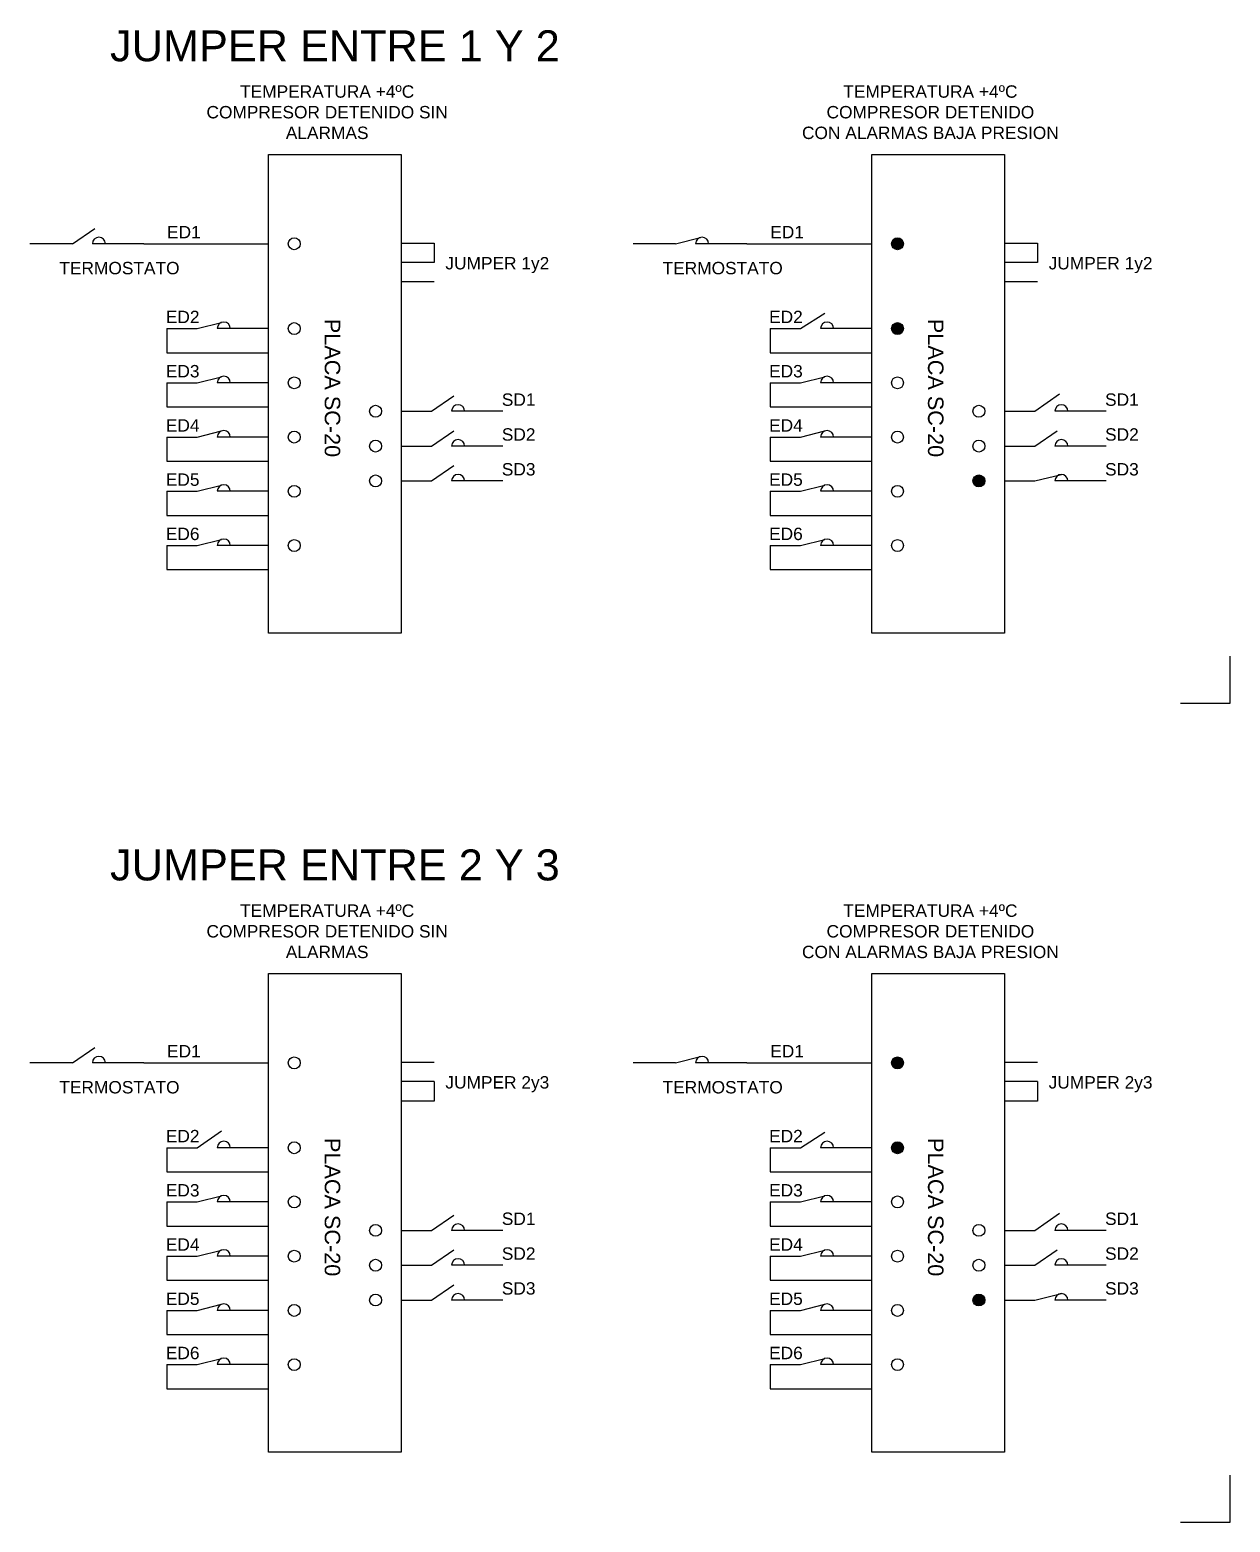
# Model space of a CAD drawing. Header units: millimetres. Extents: x -118 to 1430, y 370 to 1370.
# Drawn here: x 732.4 to 1119.8, y 874.7 to 1356.4 of the extents above; entities that cross this region are included whole.
import ezdxf

# ---------------------------------------------------------------- set-up
doc = ezdxf.new("R2010")
doc.units = ezdxf.units.MM
doc.layers.add('Z100', color=9, linetype='Continuous', plot=False)
doc.styles.get("Standard").update_dxf_attribs({"font": 'arial.ttf'})

msp = doc.modelspace()

# ---------------------------------------------------------------- hatches: boundary and pattern name
h = msp.add_hatch(color=1)
h.dxf.hatch_style = 1
h.paths.add_polyline_path([(1014.39, 1287.37, 1), (1010.55, 1287.37, 1)])
h = msp.add_hatch(color=1)
h.dxf.hatch_style = 1
h.paths.add_polyline_path([(1014.39, 1259.98, 1), (1010.55, 1259.98, 1)])
h = msp.add_hatch(color=1)
h.dxf.hatch_style = 1
h.paths.add_polyline_path([(1040.65, 1210.8, 1), (1036.8, 1210.8, 1)])
h = msp.add_hatch(color=1)
h.dxf.hatch_style = 1
h.paths.add_polyline_path([(1014.39, 1022.95, 1), (1010.55, 1022.95, 1)])
h = msp.add_hatch(color=1)
h.dxf.hatch_style = 1
h.paths.add_polyline_path([(1014.39, 995.55, 1), (1010.55, 995.55, 1)])
h = msp.add_hatch(color=1)
h.dxf.hatch_style = 1
h.paths.add_polyline_path([(1040.65, 946.38, 1), (1036.8, 946.38, 1)])

# ---------------------------------------------------------------- linework, layer by layer
for p, q in [((852.28, 1316.17), (852.28, 1161.65)), ((1046.99, 1316.17), (1046.99, 1161.65)), ((746.14, 1287.37), (753.36, 1292.34)), ((746.14, 1287.37), (732.41, 1287.37)), ((769.16, 1287.37), (752.6, 1287.37)), ((769.16, 1287.37), (809.49, 1287.37)), ((852.28, 1287.59), (862.91, 1287.59)), ((862.91, 1287.59), (862.91, 1281.32)), ((940.86, 1287.37), (927.13, 1287.37)), ((940.86, 1287.37), (948.87, 1289.4)), ((963.88, 1287.37), (947.31, 1287.37)), ((963.88, 1287.37), (1004.2, 1287.37)), ((1046.99, 1287.59), (1057.63, 1287.59)), ((1057.63, 1287.59), (1057.63, 1281.32)), ((862.91, 1281.32), (852.28, 1281.32)), ((1057.63, 1281.32), (1046.99, 1281.32)), ((862.91, 1275.05), (852.28, 1275.05)), ((1057.63, 1275.05), (1046.99, 1275.05)), ((981.18, 1259.98), (989.02, 1265.01)), ((776.66, 1259.98), (786.47, 1259.98)), ((776.66, 1259.98), (776.66, 1252.19)), ((786.47, 1259.98), (794.3, 1261.95)), ((809.49, 1259.98), (792.92, 1259.98)), ((971.37, 1259.98), (981.18, 1259.98)), ((971.37, 1259.98), (971.37, 1252.19)), ((1004.2, 1259.98), (987.64, 1259.98)), ((776.66, 1252.19), (809.49, 1252.19)), ((971.37, 1252.19), (1004.2, 1252.19)), ((786.47, 1242.47), (794.3, 1244.44)), ((981.18, 1242.47), (989.02, 1244.44)), ((776.66, 1242.47), (786.47, 1242.47)), ((776.66, 1242.47), (776.66, 1234.68)), ((809.49, 1242.47), (792.92, 1242.47)), ((862.09, 1233.29), (869.31, 1238.25)), ((971.37, 1242.47), (981.18, 1242.47)), ((971.37, 1242.47), (971.37, 1234.68)), ((1004.2, 1242.47), (987.64, 1242.47)), ((1056.8, 1233.29), (1064.81, 1238.87)), ((776.66, 1234.68), (809.49, 1234.68)), ((852.28, 1233.29), (862.09, 1233.29)), ((885.11, 1233.29), (868.54, 1233.29)), ((971.37, 1234.68), (1004.2, 1234.68)), ((1046.99, 1233.29), (1056.8, 1233.29)), ((1079.82, 1233.29), (1063.26, 1233.29)), ((776.66, 1224.96), (786.47, 1224.96)), ((776.66, 1224.96), (776.66, 1217.17)), ((786.47, 1224.96), (794.3, 1226.94)), ((809.49, 1224.96), (792.92, 1224.96)), ((862.09, 1222.04), (869.31, 1227.01)), ((971.37, 1224.96), (981.18, 1224.96)), ((971.37, 1224.96), (971.37, 1217.17)), ((981.18, 1224.96), (989.02, 1226.94)), ((1004.2, 1224.96), (987.64, 1224.96)), ((1056.8, 1222.04), (1064.02, 1227.01)), ((852.28, 1222.04), (862.09, 1222.04)), ((885.11, 1222.04), (868.54, 1222.04)), ((1046.99, 1222.04), (1056.8, 1222.04)), ((1079.82, 1222.04), (1063.26, 1222.04)), ((776.66, 1217.17), (809.49, 1217.17)), ((862.09, 1210.8), (869.31, 1215.76)), ((971.37, 1217.17), (1004.2, 1217.17)), ((786.47, 1207.46), (794.3, 1209.43)), ((852.28, 1210.8), (862.09, 1210.8)), ((885.11, 1210.8), (868.54, 1210.8)), ((981.18, 1207.46), (989.02, 1209.43)), ((1046.99, 1210.8), (1056.8, 1210.8)), ((1056.8, 1210.8), (1065.36, 1212.9)), ((1079.82, 1210.8), (1063.26, 1210.8)), ((776.66, 1207.46), (786.47, 1207.46)), ((776.66, 1207.46), (776.66, 1199.67)), ((809.49, 1207.46), (792.92, 1207.46)), ((971.37, 1207.46), (981.18, 1207.46)), ((971.37, 1207.46), (971.37, 1199.67)), ((1004.2, 1207.46), (987.64, 1207.46)), ((776.66, 1199.67), (809.49, 1199.67)), ((971.37, 1199.67), (1004.2, 1199.67)), ((776.66, 1189.95), (786.47, 1189.95)), ((776.66, 1189.95), (776.66, 1182.16)), ((786.47, 1189.95), (794.3, 1191.93)), ((809.49, 1189.95), (792.92, 1189.95)), ((971.37, 1189.95), (981.18, 1189.95)), ((971.37, 1189.95), (971.37, 1182.16)), ((981.18, 1189.95), (989.02, 1191.93)), ((1004.2, 1189.95), (987.64, 1189.95)), ((776.66, 1182.16), (809.49, 1182.16)), ((971.37, 1182.16), (1004.2, 1182.16)), ((852.28, 1051.75), (852.28, 897.23)), ((1046.99, 1051.75), (1046.99, 897.23)), ((746.14, 1022.95), (753.36, 1027.91)), ((746.14, 1022.95), (732.41, 1022.95)), ((769.16, 1022.95), (752.6, 1022.95)), ((769.16, 1022.95), (809.49, 1022.95)), ((852.28, 1023.17), (862.91, 1023.17)), ((940.86, 1022.95), (927.13, 1022.95)), ((940.86, 1022.95), (948.87, 1024.98)), ((963.88, 1022.95), (947.31, 1022.95)), ((963.88, 1022.95), (1004.2, 1022.95)), ((1046.99, 1023.17), (1057.63, 1023.17)), ((862.91, 1016.9), (852.28, 1016.9)), ((862.91, 1016.9), (862.91, 1010.62)), ((1057.63, 1016.9), (1046.99, 1016.9)), ((1057.63, 1016.9), (1057.63, 1010.62)), ((862.91, 1010.62), (852.28, 1010.62)), ((1057.63, 1010.62), (1046.99, 1010.62)), ((786.47, 995.55), (794.3, 1000.99)), ((981.18, 995.55), (989.02, 1000.58)), ((776.66, 995.55), (786.47, 995.55)), ((776.66, 995.55), (776.66, 987.76)), ((809.49, 995.55), (792.92, 995.55)), ((971.37, 995.55), (981.18, 995.55)), ((971.37, 995.55), (971.37, 987.76)), ((1004.2, 995.55), (987.64, 995.55)), ((776.66, 987.76), (809.49, 987.76)), ((971.37, 987.76), (1004.2, 987.76)), ((776.66, 978.05), (786.47, 978.05)), ((776.66, 978.05), (776.66, 970.26)), ((786.47, 978.05), (794.3, 980.02)), ((809.49, 978.05), (792.92, 978.05)), ((971.37, 978.05), (981.18, 978.05)), ((971.37, 978.05), (971.37, 970.26)), ((981.18, 978.05), (989.02, 980.02)), ((1004.2, 978.05), (987.64, 978.05)), ((862.09, 968.87), (869.31, 973.83)), ((1056.8, 968.87), (1064.81, 974.45)), ((776.66, 970.26), (809.49, 970.26)), ((852.28, 968.87), (862.09, 968.87)), ((885.11, 968.87), (868.54, 968.87)), ((971.37, 970.26), (1004.2, 970.26)), ((1046.99, 968.87), (1056.8, 968.87)), ((1079.82, 968.87), (1063.26, 968.87)), ((776.66, 960.54), (786.47, 960.54)), ((776.66, 960.54), (776.66, 952.75)), ((786.47, 960.54), (794.3, 962.51)), ((809.49, 960.54), (792.92, 960.54)), ((862.09, 957.62), (869.31, 962.58)), ((971.37, 960.54), (981.18, 960.54)), ((971.37, 960.54), (971.37, 952.75)), ((981.18, 960.54), (989.02, 962.51)), ((1004.2, 960.54), (987.64, 960.54)), ((1056.8, 957.62), (1064.02, 962.58)), ((852.28, 957.62), (862.09, 957.62)), ((885.11, 957.62), (868.54, 957.62)), ((1046.99, 957.62), (1056.8, 957.62)), ((1079.82, 957.62), (1063.26, 957.62)), ((776.66, 952.75), (809.49, 952.75)), ((862.09, 946.38), (869.31, 951.34)), ((971.37, 952.75), (1004.2, 952.75)), ((786.47, 943.04), (794.3, 945.01)), ((852.28, 946.38), (862.09, 946.38)), ((885.11, 946.38), (868.54, 946.38)), ((981.18, 943.04), (989.02, 945.01)), ((1046.99, 946.38), (1056.8, 946.38)), ((1056.8, 946.38), (1065.36, 948.48)), ((1079.82, 946.38), (1063.26, 946.38)), ((776.66, 943.04), (786.47, 943.04)), ((776.66, 943.04), (776.66, 935.25)), ((809.49, 943.04), (792.92, 943.04)), ((971.37, 943.04), (981.18, 943.04)), ((971.37, 943.04), (971.37, 935.25)), ((1004.2, 943.04), (987.64, 943.04)), ((776.66, 935.25), (809.49, 935.25)), ((971.37, 935.25), (1004.2, 935.25)), ((776.66, 925.53), (786.47, 925.53)), ((776.66, 925.53), (776.66, 917.74)), ((786.47, 925.53), (794.3, 927.5)), ((809.49, 925.53), (792.92, 925.53)), ((971.37, 925.53), (981.18, 925.53)), ((971.37, 925.53), (971.37, 917.74)), ((981.18, 925.53), (989.02, 927.5)), ((1004.2, 925.53), (987.64, 925.53)), ((776.66, 917.74), (809.49, 917.74)), ((971.37, 917.74), (1004.2, 917.74))]:
    msp.add_line(p, q)
for points in [[(809.49, 1316.17), (852.28, 1316.17), (852.28, 1161.65), (809.49, 1161.65)], [(1004.2, 1316.17), (1046.99, 1316.17), (1046.99, 1161.65), (1004.2, 1161.65)], [(809.49, 1051.75), (852.28, 1051.75), (852.28, 897.23), (809.49, 897.23)], [(1004.2, 1051.75), (1046.99, 1051.75), (1046.99, 897.23), (1004.2, 897.23)]]:
    msp.add_lwpolyline(points, close=True)
for centre in [(817.75, 1287.37), (1012.47, 1287.37), (817.75, 1259.98), (1012.47, 1259.98), (817.75, 1242.47), (1012.47, 1242.47), (844.01, 1233.29), (1038.73, 1233.29), (817.75, 1224.96), (844.01, 1222.04), (1012.47, 1224.96), (1038.73, 1222.04), (817.75, 1207.46), (844.01, 1210.8), (1012.47, 1207.46), (1038.73, 1210.8), (817.75, 1189.95), (1012.47, 1189.95), (817.75, 1022.95), (1012.47, 1022.95), (817.75, 995.55), (1012.47, 995.55), (817.75, 978.05), (1012.47, 978.05), (844.01, 968.87), (1038.73, 968.87), (817.75, 960.54), (844.01, 957.62), (1012.47, 960.54), (1038.73, 957.62), (817.75, 943.04), (844.01, 946.38), (1012.47, 943.04), (1038.73, 946.38), (817.75, 925.53), (1012.47, 925.53)]:
    msp.add_circle(centre, 1.92)
at = {"color": 1}
for centre in [(1012.47, 1287.37), (1038.73, 1210.8), (1012.47, 1022.95), (1038.73, 946.38)]:
    msp.add_circle(centre, 1.92, dxfattribs=at)
for centre in [(754.7, 1287.37), (949.41, 1287.37), (795.02, 1259.98), (989.74, 1259.98), (795.02, 1242.47), (989.74, 1242.47), (870.64, 1233.29), (1065.36, 1233.29), (795.02, 1224.96), (870.64, 1222.04), (989.74, 1224.96), (1065.36, 1222.04), (795.02, 1207.46), (870.64, 1210.8), (989.74, 1207.46), (1065.36, 1210.8), (795.02, 1189.95), (989.74, 1189.95), (754.7, 1022.95), (949.41, 1022.95), (795.02, 995.55), (989.74, 995.55), (795.02, 978.05), (989.74, 978.05), (870.64, 968.87), (1065.36, 968.87), (795.02, 960.54), (870.64, 957.62), (989.74, 960.54), (1065.36, 957.62), (795.02, 943.04), (870.64, 946.38), (989.74, 943.04), (1065.36, 946.38), (795.02, 925.53), (989.74, 925.53)]:
    msp.add_arc(centre, 2.1, 0, 180)
at = {"layer": 'Z100'}
for p, q in [((1119.84, 1139.1), (1119.84, 1154.26)), ((1103.79, 1139.1), (1119.84, 1139.1)), ((1119.84, 874.68), (1119.84, 889.84)), ((1103.79, 874.68), (1119.84, 874.68))]:
    msp.add_line(p, q, dxfattribs=at)

# ---------------------------------------------------------------- texts
for s, width, insert, char_height, attachment_point in [('JUMPER ENTRE 1 Y 2', 237.8023, (830.88, 1351.2), 10, 5), ('TEMPERATURA +4ºC\\PCOMPRESOR DETENIDO SIN ALARMAS', 89.9328, (828.38, 1329.81), 4, 5), ('TEMPERATURA +4ºC\\PCOMPRESOR DETENIDO\\PCON ALARMAS BAJA PRESION', 89.9328, (1023.09, 1329.81), 4, 5), ('ED1', 26.8139, (776.69, 1293.13), 4, 1), ('ED1', 26.8139, (971.4, 1293.13), 4, 1), ('TERMOSTATO', 26.8139, (741.93, 1281.51), 4, 1), ('JUMPER 1y2', 36.5599, (866.54, 1283.08), 4, 1), ('TERMOSTATO', 26.8139, (936.64, 1281.51), 4, 1), ('JUMPER 1y2', 36.5599, (1061.26, 1283.08), 4, 1), ('ED2', 26.8139, (776.31, 1265.74), 4, 1), ('ED2', 26.8139, (971.02, 1265.74), 4, 1), ('ED3', 26.8139, (776.31, 1248.23), 4, 1), ('ED3', 26.8139, (971.02, 1248.23), 4, 1), ('SD1', 26.8139, (884.75, 1239.05), 4, 1), ('SD1', 26.8139, (1079.47, 1239.05), 4, 1), ('ED4', 26.8139, (776.31, 1230.72), 4, 1), ('ED4', 26.8139, (971.02, 1230.72), 4, 1), ('SD2', 26.8139, (884.75, 1227.8), 4, 1), ('SD2', 26.8139, (1079.47, 1227.8), 4, 1), ('SD3', 26.8139, (884.75, 1216.56), 4, 1), ('SD3', 26.8139, (1079.47, 1216.56), 4, 1), ('ED5', 26.8139, (776.31, 1213.22), 4, 1), ('ED5', 26.8139, (971.02, 1213.22), 4, 1), ('ED6', 26.8139, (776.31, 1195.71), 4, 1), ('ED6', 26.8139, (971.02, 1195.71), 4, 1), ('JUMPER ENTRE 2 Y 3', 237.8023, (830.88, 1086.77), 10, 5), ('TEMPERATURA +4ºC\\PCOMPRESOR DETENIDO SIN ALARMAS', 89.9328, (828.38, 1065.39), 4, 5), ('TEMPERATURA +4ºC\\PCOMPRESOR DETENIDO\\PCON ALARMAS BAJA PRESION', 89.9328, (1023.09, 1065.39), 4, 5), ('ED1', 26.8139, (776.69, 1028.71), 4, 1), ('ED1', 26.8139, (971.4, 1028.71), 4, 1), ('TERMOSTATO', 26.8139, (741.93, 1017.08), 4, 1), ('JUMPER 2y3', 36.5599, (866.54, 1018.66), 4, 1), ('TERMOSTATO', 26.8139, (936.64, 1017.08), 4, 1), ('JUMPER 2y3', 36.5599, (1061.26, 1018.66), 4, 1), ('ED2', 26.8139, (776.31, 1001.31), 4, 1), ('ED2', 26.8139, (971.02, 1001.31), 4, 1), ('ED3', 26.8139, (776.31, 983.81), 4, 1), ('ED3', 26.8139, (971.02, 983.81), 4, 1), ('SD1', 26.8139, (884.75, 974.63), 4, 1), ('SD1', 26.8139, (1079.47, 974.63), 4, 1), ('ED4', 26.8139, (776.31, 966.3), 4, 1), ('ED4', 26.8139, (971.02, 966.3), 4, 1), ('SD2', 26.8139, (884.75, 963.38), 4, 1), ('SD2', 26.8139, (1079.47, 963.38), 4, 1), ('SD3', 26.8139, (884.75, 952.14), 4, 1), ('SD3', 26.8139, (1079.47, 952.14), 4, 1), ('ED5', 26.8139, (776.31, 948.8), 4, 1), ('ED5', 26.8139, (971.02, 948.8), 4, 1), ('ED6', 26.8139, (776.31, 931.29), 4, 1), ('ED6', 26.8139, (971.02, 931.29), 4, 1)]:
    msp.add_mtext_dynamic_manual_height_columns(s, width=width, gutter_width=12.5, heights=[0], dxfattribs=dict(insert=insert, char_height=char_height, attachment_point=attachment_point))
at = {"char_height": 5, "attachment_point": 1, "rotation": 270}
for insert in [(832.59, 1269.48), (1027.31, 1269.48), (832.59, 1005.05), (1027.31, 1005.05)]:
    msp.add_mtext_dynamic_manual_height_columns('\\pi6.3607;PLACA SC-20', width=56.4935, gutter_width=12.5, heights=[33.31], dxfattribs=dict(at, insert=insert))

doc.saveas('drawing.dxf')
